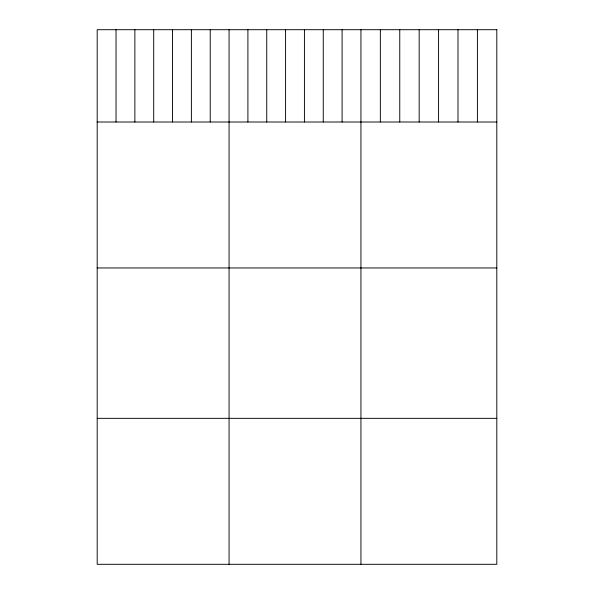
<?xml version="1.0" encoding="UTF-8"?>
<svg xmlns="http://www.w3.org/2000/svg" width="594" height="594" viewBox="0 0 594 594"><rect width="100%" height="100%" fill="white"/><g stroke="black" fill="none" stroke-linecap="round" stroke-linejoin="round"><path stroke-width="0.89" d="M97.193 122.008L496.807 122.008M97.193 267.961L496.807 267.961M97.193 418.339L496.807 418.339M477.398 29.7L477.398 122.008M457.989 29.7L457.989 122.008M438.58 29.7L438.58 122.008M419.171 29.7L419.171 122.008M399.762 29.7L399.762 122.008M380.346 29.7L380.346 122.008M360.937 29.7L360.937 564.3M342.099 29.7L342.099 122.008M323.262 29.7L323.262 122.008M304.425 29.7L304.425 122.008M285.58 29.7L285.58 122.008M266.743 29.7L266.743 122.008M247.906 29.7L247.906 122.008M229.069 29.7L229.069 564.3M210.224 29.7L210.224 122.008M191.387 29.7L191.387 122.008M172.55 29.7L172.55 122.008M153.712 29.7L153.712 122.008M134.868 29.7L134.868 122.008M116.03 29.7L116.03 122.008M496.807 29.7L97.193 29.7L97.193 564.3L496.807 564.3L496.807 29.7"/></g></svg>
